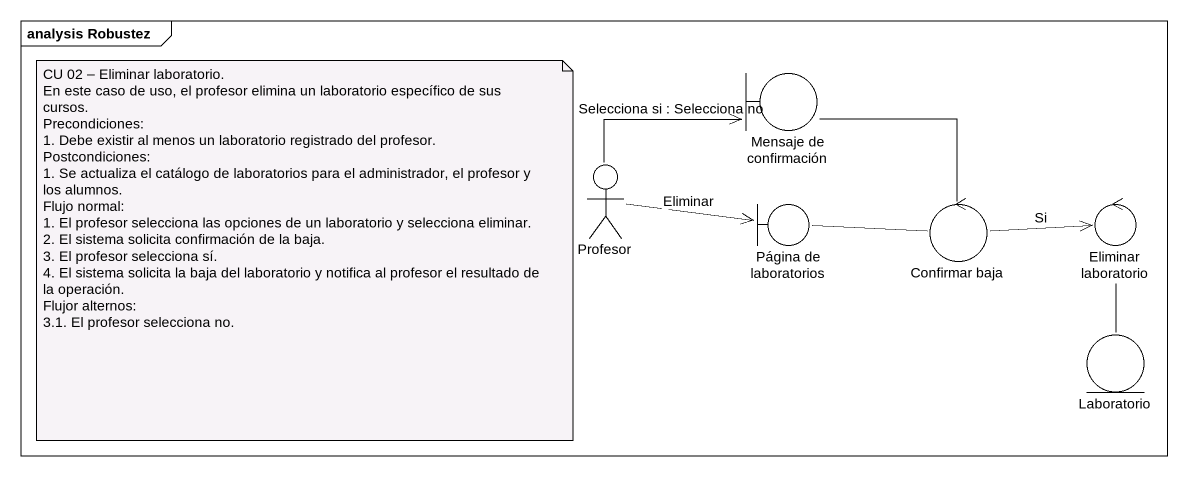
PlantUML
@startuml
mainframe analysis Robustez
boundary "Mensaje de confirmación" as Mensaje_de_confirmación
actor Profesor
boundary "Página de laboratorios" as Página_de_laboratorios
control "Confirmar baja" as Confirmar_baja
control "Eliminar laboratorio" as Eliminar_laboratorio
entity Laboratorio
Profesor -up-> Mensaje_de_confirmación : Selecciona si : Selecciona no
Profesor -right-> Página_de_laboratorios : Eliminar
Página_de_laboratorios -right- Confirmar_baja
Confirmar_baja -up- Mensaje_de_confirmación
Confirmar_baja -right-> Eliminar_laboratorio : Si
Eliminar_laboratorio -- Laboratorio
note as N1
  CU 02 – Eliminar laboratorio.
  En este caso de uso, el profesor elimina un laboratorio específico de sus cursos.
  Precondiciones:
  1. Debe existir al menos un laboratorio registrado del profesor.
  Postcondiciones:
  1. Se actualiza el catálogo de laboratorios para el administrador, el profesor y los alumnos.
  Flujo normal:
  1. El profesor selecciona las opciones de un laboratorio y selecciona eliminar.
  2. El sistema solicita confirmación de la baja.
  3. El profesor selecciona sí.
  4. El sistema solicita la baja del laboratorio y notifica al profesor el resultado de la operación.
  Flujor alternos:
  3.1. El profesor selecciona no.
end note
@enduml
